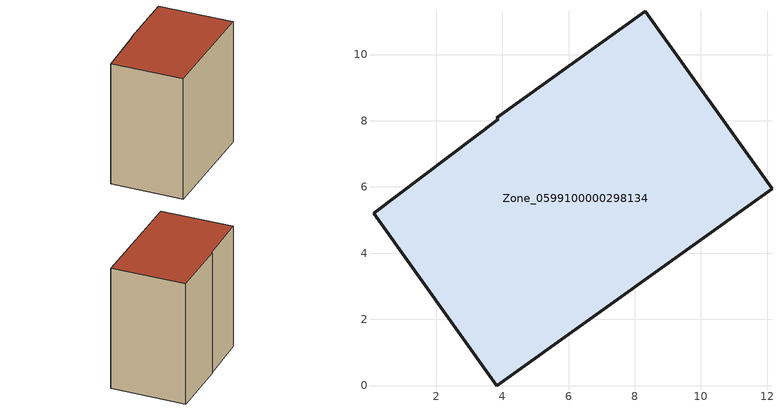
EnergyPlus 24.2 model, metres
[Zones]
Zone_0599100000298134
 floor ground (C_G): 0.11,5.2 3.87,8.04 3.83,8.09 8.32,11.3 12.15,5.95 3.82,0 z0
 wall outside (C_F): 3.82,0 12.15,5.95 8.32,11.3 3.83,8.09 3.87,8.04 0.11,5.2 3.82,0 z0:11.18
 roof outside (C_R): 3.87,8.04 0.11,5.2 3.82,0 12.15,5.95 8.32,11.3 3.83,8.09 z11.18
[BUILDING]
Pand.0599100000298134: North Axis=0; Terrain=City; Loads Convergence Tolerance Value=0.04; Temperature Convergence Tolerance Value=0.4; Solar Distribution=FullExterior; Maximum Number of Warmup Days=25; Minimum Number of Warmup Days=1
[Site:Location]
Rotterdam.The.Hague.AP_ZH_NLD Design_Conditions: Latitude=51.96; Longitude=4.45; Time Zone=1; Elevation=-4.5
[SITE:GROUNDTEMPERATURE:BUILDINGSURFACE]
18, 18, 18, 18, 18, 18, 18, 18, 18, 18, 18, 18
[MATERIAL] Thermal Absorptance=0.9; Solar Absorptance=0.7; Visible Absorptance=0.7
Name | Roughness | Thickness | Conductivity | Density | Specific Heat
G.TI.1992-2005 | MediumSmooth | 0.15 | 0.06 | 540 | 1210
F.TI.1992-2005 | Rough | 0.3 | 0.12 | 1920 | 840
R.TI.1992-2005 | MediumRough | 0.2 | 0.08 | 1500 | 1000
[CONSTRUCTION]
C_G: G.TI.1992-2005
C_F: F.TI.1992-2005
C_R: R.TI.1992-2005
[ZONE]
Zone_0599100000298134: Type=1; Multiplier=1; Ceiling Height=Autocalculate; Volume=Autocalculate; Floor Area=autocalculate; Part of Total Floor Area=Yes
[ZONEINFILTRATION:DESIGNFLOWRATE]
Infil_Zone_0599100000298134: Zone or ZoneList or Space or SpaceList=Zone_0599100000298134; Schedule=AlwaysOn; Design Flow Rate Calculation Method=Flow/Area; Flow Rate per Floor Area=0.0015; Constant Term Coefficient=1; Temperature Term Coefficient=0; Velocity Term Coefficient=0; Velocity Squared Term Coefficient=0
[HVACTEMPLATE:ZONE:IDEALLOADSAIRSYSTEM]
Zone_0599100000298134: Maximum Heating Supply Air Temperature=50; Minimum Cooling Supply Air Temperature=13; Maximum Heating Supply Air Humidity Ratio=0.0156; Minimum Cooling Supply Air Humidity Ratio=0.0077; Heating Limit=NoLimit; Cooling Limit=NoLimit; Dehumidification Control Type=ConstantSensibleHeatRatio; Cooling Sensible Heat Ratio=0.7; Dehumidification Setpoint=60; Humidification Control Type=None; Humidification Setpoint=30; Outdoor Air Method=None; Outdoor Air Flow Rate per Person=0.00944; Outdoor Air Flow Rate per Zone Floor Area=0; Outdoor Air Flow Rate per Zone=0; Demand Controlled Ventilation Type=None; Outdoor Air Economizer Type=NoEconomizer; Heat Recovery Type=None; Sensible Heat Recovery Effectiveness=0.7; Latent Heat Recovery Effectiveness=0.65
[ZONECONTROL:THERMOSTAT]
ThermostatControl_Zone_0599100000298134: Zone or ZoneList=Zone_0599100000298134; Control Type Schedule=DualSetpointControlType; Control 1=Thermostat_Zone_0599100000298134; Temperature Difference Between Cutout And Setpoint=0
[THERMOSTATSETPOINT:DUALSETPOINT]
Thermostat_Zone_0599100000298134: Heating Setpoint Temperature Schedule=HeatingSetpoint_Zone_0599100000298134; Cooling Setpoint Temperature Schedule=CoolingSetpoint_Zone_0599100000298134
[SCHEDULE:COMPACT]
HeatingSetpoint_Zone_0599100000298134: Through: 12/31, For: AllDays, Until: 24:00, 21
CoolingSetpoint_Zone_0599100000298134: Through: 12/31, For: AllDays, Until: 24:00, 24
DualSetpointControlType: Through: 12/31, For: AllDays, Until: 24:00, 4
AlwaysOn: Through: 12/31, For: AllDays, Until: 24:00, 1
